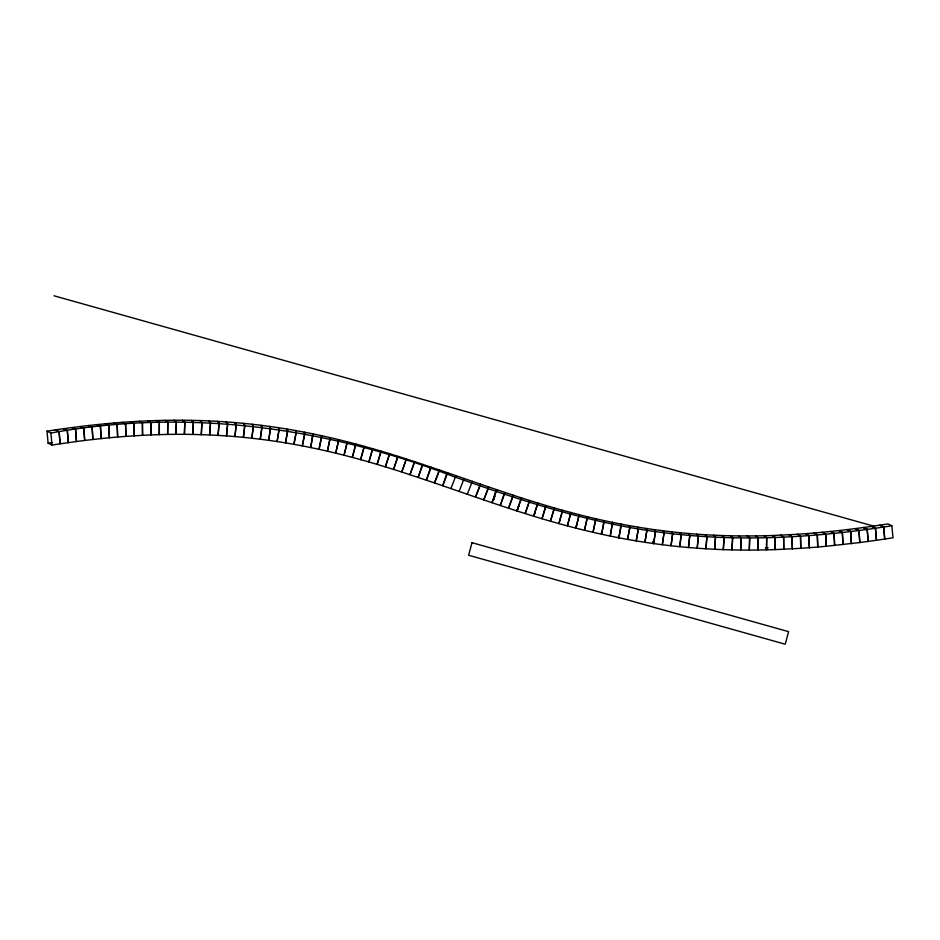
<?xml version="1.0" encoding="UTF-8"?>
<svg xmlns="http://www.w3.org/2000/svg" width="940" height="940" viewBox="0 0 940 940"><rect width="100%" height="100%" fill="white"/><g stroke="black" fill="none" stroke-linecap="round" stroke-linejoin="round"><path stroke-width="1.41" d="M653.7 543.59L655.474 531.547L654.639 529.702L646.074 528.445L646.908 530.301L644.993 542.31L636.298 540.923L638.366 528.926L637.802 527.117L629.26 525.636L629.823 527.446L627.626 539.419L636.168 540.899L638.366 528.926L637.661 527.093L646.215 528.468L646.908 530.301L644.852 542.298L653.559 543.567L655.474 531.547L654.499 529.678L671.501 531.829L672.617 533.72L671.125 545.788L679.702 546.704L681.195 534.637L679.937 532.721L671.36 531.817L672.617 533.72L670.984 545.776L662.406 544.742L664.051 532.686L663.064 530.818L664.051 532.686L662.265 544.73L653.7 543.59L652.724 541.71L653.559 543.567M612.492 522.405L610.318 536.082L618.826 537.786L621.293 525.86L620.87 524.073L629.4 525.66L629.823 527.446L627.485 539.395L618.966 537.809L621.011 524.097L612.492 522.405L611.67 526.377L612.621 522.428L604.138 520.619L601.694 534.249L610.189 536.059L612.621 522.428M601.565 534.226L604.267 520.654L595.796 518.739L593.093 532.31L601.565 534.226L601.541 532.522L601.694 534.249M576.185 526.506L576.843 523.874M534.366 514.709L535.165 512.124M450.906 488.577L455.935 475.663L480.54 484.182L475.511 497.084L500.245 505.497L508.54 508.235L513.24 495.227L521.5 497.906L516.847 510.937L533.567 516.189L537.856 503.041L546.175 505.555L541.957 518.727L533.65 516.213L537.938 503.065L529.643 500.491L525.19 513.593L529.714 500.515L521.442 497.883L516.918 510.961L508.599 508.258L513.299 495.239L488.706 486.979L483.736 499.916L488.73 486.99L480.516 484.171L475.534 497.096L434.515 482.925L439.485 470L455.935 475.663L454.807 477.038C326.862 427.289 186.59 408.066 50.877 433.035L47 431.178L48.116 443.198L51.994 445.055L60.195 443.798L59.079 431.777L55.284 429.909L47 431.178M459.096 491.409L464.149 478.507M467.309 494.252L472.338 481.351L471.199 482.714L454.807 477.038M48.116 443.198L52.217 442.564M891.872 525.777L887.995 523.933L879.793 525.19L883.67 527.046L884.728 539.067L883.67 527.046L879.852 525.178L871.627 526.388L875.445 528.245L876.433 540.288L859.853 542.533L858.937 530.489L855.33 528.597L847.046 529.62L850.653 531.511L851.417 543.579L850.653 531.511L847.116 529.608L838.821 530.571L842.346 532.475L843.027 544.554L842.346 532.475L838.891 530.571L830.572 531.464L834.015 533.368L834.626 545.447L834.015 533.368L830.655 531.452L822.312 532.275L825.673 534.19L826.19 546.281L817.823 547.033L817.307 534.942L814.028 533.015L822.394 532.263L825.673 534.19L826.272 546.281L859.783 542.545L858.937 530.489L855.259 528.609L871.697 526.377L875.445 528.245L876.503 540.277L893 537.798L891.872 525.777C822.324 536.752 751.413 541.734 681.195 534.637C609.026 527.88 539.255 506.766 471.199 482.714M765.348 547.867L768.168 547.785M53.991 295.783L873.765 526.165M618.966 537.809L618.532 536.023L618.826 537.786M50.877 433.035L51.994 445.055M150.858 422.8L150.846 434.926L159.318 434.632L159.33 422.507L156.71 420.544L165.205 420.333L167.825 422.295L167.684 434.421L159.189 434.632L159.33 422.507L156.592 420.544L148.121 420.85L150.858 422.8L150.952 434.926L142.504 435.326L142.41 423.2L139.555 421.249L148.015 420.85L150.858 422.8M766.688 537.739L766.605 549.865L757.993 550.018L758.192 537.891L755.748 535.929L738.828 535.941L741.155 537.903L740.72 550.041L749.239 550.076L749.673 537.95L747.359 535.988L749.673 537.95L749.368 550.076L757.875 550.018L758.192 537.891L755.631 535.929L764.138 535.777L766.688 537.739L766.488 549.865L775.089 549.618L775.171 537.492L772.504 535.53L764.02 535.777L766.688 537.739M167.825 422.295L167.567 434.433L176.074 434.327L176.332 422.201L173.959 420.227L165.322 420.333L167.825 422.295M176.332 422.201L175.945 434.327L184.463 434.327L184.851 422.201L182.607 420.227L191.137 420.333L193.382 422.307L192.876 434.433L184.334 434.327L184.851 422.201L182.478 420.227L173.959 420.227L176.332 422.201M732.613 537.762L732.048 549.888L740.591 550.041L741.155 537.903L738.957 535.941L730.415 535.8L732.613 537.762L731.919 549.888L723.377 549.641L724.059 537.515L722.12 535.553L713.554 535.201L715.505 537.151L714.682 549.277L723.248 549.63L724.059 537.515L721.991 535.553L730.545 535.8L732.613 537.762M193.382 422.307L192.747 434.433L209.714 434.962L210.489 422.836L208.645 420.885L217.211 421.32L219.055 423.27L218.15 435.396L209.585 434.962L210.489 422.836L208.516 420.885L199.95 420.556L201.936 422.518L201.289 434.644L201.936 422.518L199.821 420.556L191.267 420.345L193.382 422.307M330.269 437.652L327.449 451.2L335.78 453.174L338.835 439.685L347.271 441.788L344.087 455.242L335.662 453.151L338.717 439.662L330.269 437.652M587.465 516.765L584.515 530.278L592.964 532.287L595.913 518.774L587.465 516.765M706.927 536.693L705.987 548.807L714.553 549.265L715.505 537.151L713.695 535.201L705.118 534.743L706.927 536.693L705.846 548.796L697.269 548.22L698.361 536.117L696.822 534.178L688.245 533.497L689.784 535.436L688.562 547.527L697.139 548.208L698.361 536.117L696.681 534.178L705.259 534.754L706.927 536.693M219.055 423.27L218.01 435.385L226.575 435.925L227.633 423.822L226.058 421.884L234.636 422.554L236.21 424.481L235.024 436.583L226.446 435.925L227.633 423.822L225.929 421.872L217.351 421.332L219.055 423.27M236.21 424.481L234.883 436.571L243.46 437.347L244.788 425.256L243.507 423.353L252.084 424.245L253.365 426.161L251.897 438.228L243.319 437.335L244.788 425.256L243.366 423.341L234.777 422.565L236.21 424.481M681.195 534.637L679.843 546.716L688.421 547.515L689.784 535.436L688.374 533.509L679.796 532.71L681.195 534.637M579.158 514.697L575.962 528.151L584.398 530.254L587.582 516.8L579.158 514.697M253.365 426.161L251.756 438.216L260.321 439.227L261.943 427.16L260.944 425.291L269.51 426.419L270.509 428.288L268.758 440.331L260.18 439.203L261.943 427.16L260.803 425.268L252.226 424.257L253.365 426.161M270.509 428.288L268.617 440.308L277.171 441.553L279.074 429.533L278.358 427.7L286.912 429.051L287.628 430.884L285.584 442.893L277.03 441.53L279.074 429.533L278.216 427.677L269.663 426.431L270.509 428.288M287.628 430.884L285.443 442.869L293.985 444.338L296.171 432.353L295.736 430.579L304.266 432.153L304.701 433.939L302.374 445.889L293.844 444.315L296.171 432.353L295.595 430.544L287.053 429.075L287.628 430.884M347.389 441.823L343.981 455.219L352.382 457.404L355.907 444.032L364.285 446.312L360.666 459.66L352.277 457.38L355.79 444.009L347.389 441.823M570.862 512.523L567.443 525.918L575.856 528.115L579.263 514.721L562.59 510.279L558.842 523.58L550.488 521.218L554.33 507.941L562.684 510.303L558.947 523.615L567.337 525.895L570.968 512.559M304.701 433.939L302.245 445.865L310.752 447.558L313.044 433.904L321.539 435.702L319.106 449.332L310.623 447.534L312.914 433.869L304.396 432.177L304.701 433.939M321.703 437.429L318.977 449.297L327.449 451.2L330.14 437.629L321.668 435.725L321.703 437.429M472.009 542.697L468.602 555.246L785.217 644.217L788.625 631.668L472.009 542.697M363.851 447.898L360.561 459.625L368.915 461.987L372.757 448.709L364.391 446.347L363.851 447.898M372.216 450.26L368.821 461.963L377.163 464.395L381.194 451.177L372.851 448.733L372.216 450.26M545.447 507.06L542.051 518.751L550.394 521.195L554.424 507.964L546.081 505.532L545.447 507.06M380.559 452.704L377.069 464.372L385.388 466.875L389.595 453.703L406.327 458.955L401.744 472.009L434.55 482.937L439.509 470.012L414.704 461.681L409.946 474.677L414.646 461.657L406.386 458.978L401.803 472.033L393.531 469.401L397.973 456.299L393.602 469.424L385.306 466.851L389.677 453.726L381.276 451.2L380.559 452.704M519.009 505.638L516.918 510.961L519.033 505.638M421.943 465.829L418.183 477.403L422.953 464.407L421.943 465.829M504.052 493.935L500.291 505.509L505.062 492.513L504.052 493.935M430.179 468.59L426.372 480.152L431.225 467.192L430.179 468.59M495.827 491.162L492.02 502.736L496.884 489.764L495.827 491.162M494.769 496.191L493.5 500.045L494.781 496.191M446.594 474.207L442.728 485.745L447.722 472.82L446.594 474.207M63.521 428.722L55.284 429.909L59.079 431.777L60.125 443.809L76.528 441.506L75.564 429.463L71.933 427.571L80.206 426.525L83.848 428.405L84.729 440.461L76.446 441.518L75.564 429.463L71.851 427.582L63.591 428.711L67.316 430.591L68.35 442.611L67.316 430.591L63.521 428.722M88.595 425.526L80.288 426.513L83.848 428.405L84.635 440.472L92.942 439.485L92.144 427.418L88.677 425.514L97.008 424.61L100.463 426.513L101.168 438.592L92.849 439.497L92.144 427.418L88.595 425.526M105.445 423.764L97.09 424.598L100.463 426.513L101.073 438.592L109.428 437.77L108.805 425.691L105.538 423.764L113.904 423.012L122.4 422.33L125.572 424.269L125.984 436.372L117.594 437.03L117.183 424.939L114.01 423L117.183 424.939L117.688 437.03L109.322 437.77L108.805 425.691L105.445 423.764M814.122 533.015L797.414 534.273L800.504 536.211L800.833 548.314L817.73 547.045L817.307 534.942L814.122 533.015M130.907 421.755L122.494 422.33L125.572 424.269L125.878 436.372L142.61 435.314L142.41 423.2L139.449 421.249L131.013 421.743L133.974 423.693L134.291 435.796L133.974 423.693L130.907 421.755M797.519 534.273L772.386 535.53L775.171 537.492L775.195 549.618L800.739 548.326L800.504 536.211L797.519 534.273M867.197 529.396L863.449 527.528L867.197 529.396L868.196 541.428L867.197 529.396M808.917 535.624L805.733 533.685L808.917 535.624L809.34 547.715L808.917 535.624M792.079 536.728L789.095 534.778L792.079 536.728L792.314 548.843L792.079 536.728M783.631 537.151L780.752 535.201L783.631 537.151L783.76 549.265L783.631 537.151"/></g></svg>
